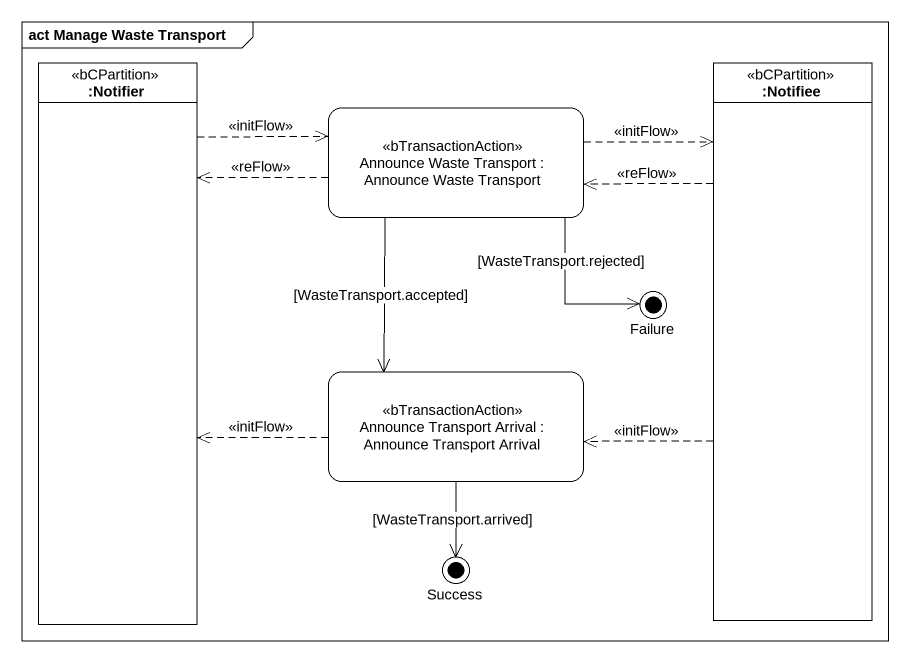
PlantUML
@startuml
mainframe act Manage Waste Transport
hide empty description
state ":Notifier" as Notifier <<bCPartition>>
state ":Notifiee" as Notifiee <<bCPartition>>
state "Announce Waste Transport : Announce Waste Transport" as Announce_Waste_Transport <<bTransactionAction>>
state Failure <<end>>
state "Announce Transport Arrival : Announce Transport Arrival" as Announce_Transport_Arrival <<bTransactionAction>>
state Success <<end>>
Notifier -right[dashed]-> Announce_Waste_Transport : <<initFlow>>
Notifiee -left[dashed]-> Announce_Waste_Transport : <<reFlow>>
Notifiee -left[dashed]-> Announce_Transport_Arrival : <<initFlow>>
Announce_Waste_Transport -left[dashed]-> Notifier : <<reFlow>>
Announce_Waste_Transport -right[dashed]-> Notifiee : <<initFlow>>
Announce_Waste_Transport --> Failure : [WasteTransport.rejected]
Announce_Waste_Transport --> Announce_Transport_Arrival : [WasteTransport.accepted]
Announce_Transport_Arrival -left[dashed]-> Notifier : <<initFlow>>
Announce_Transport_Arrival --> Success : [WasteTransport.arrived]
@enduml
